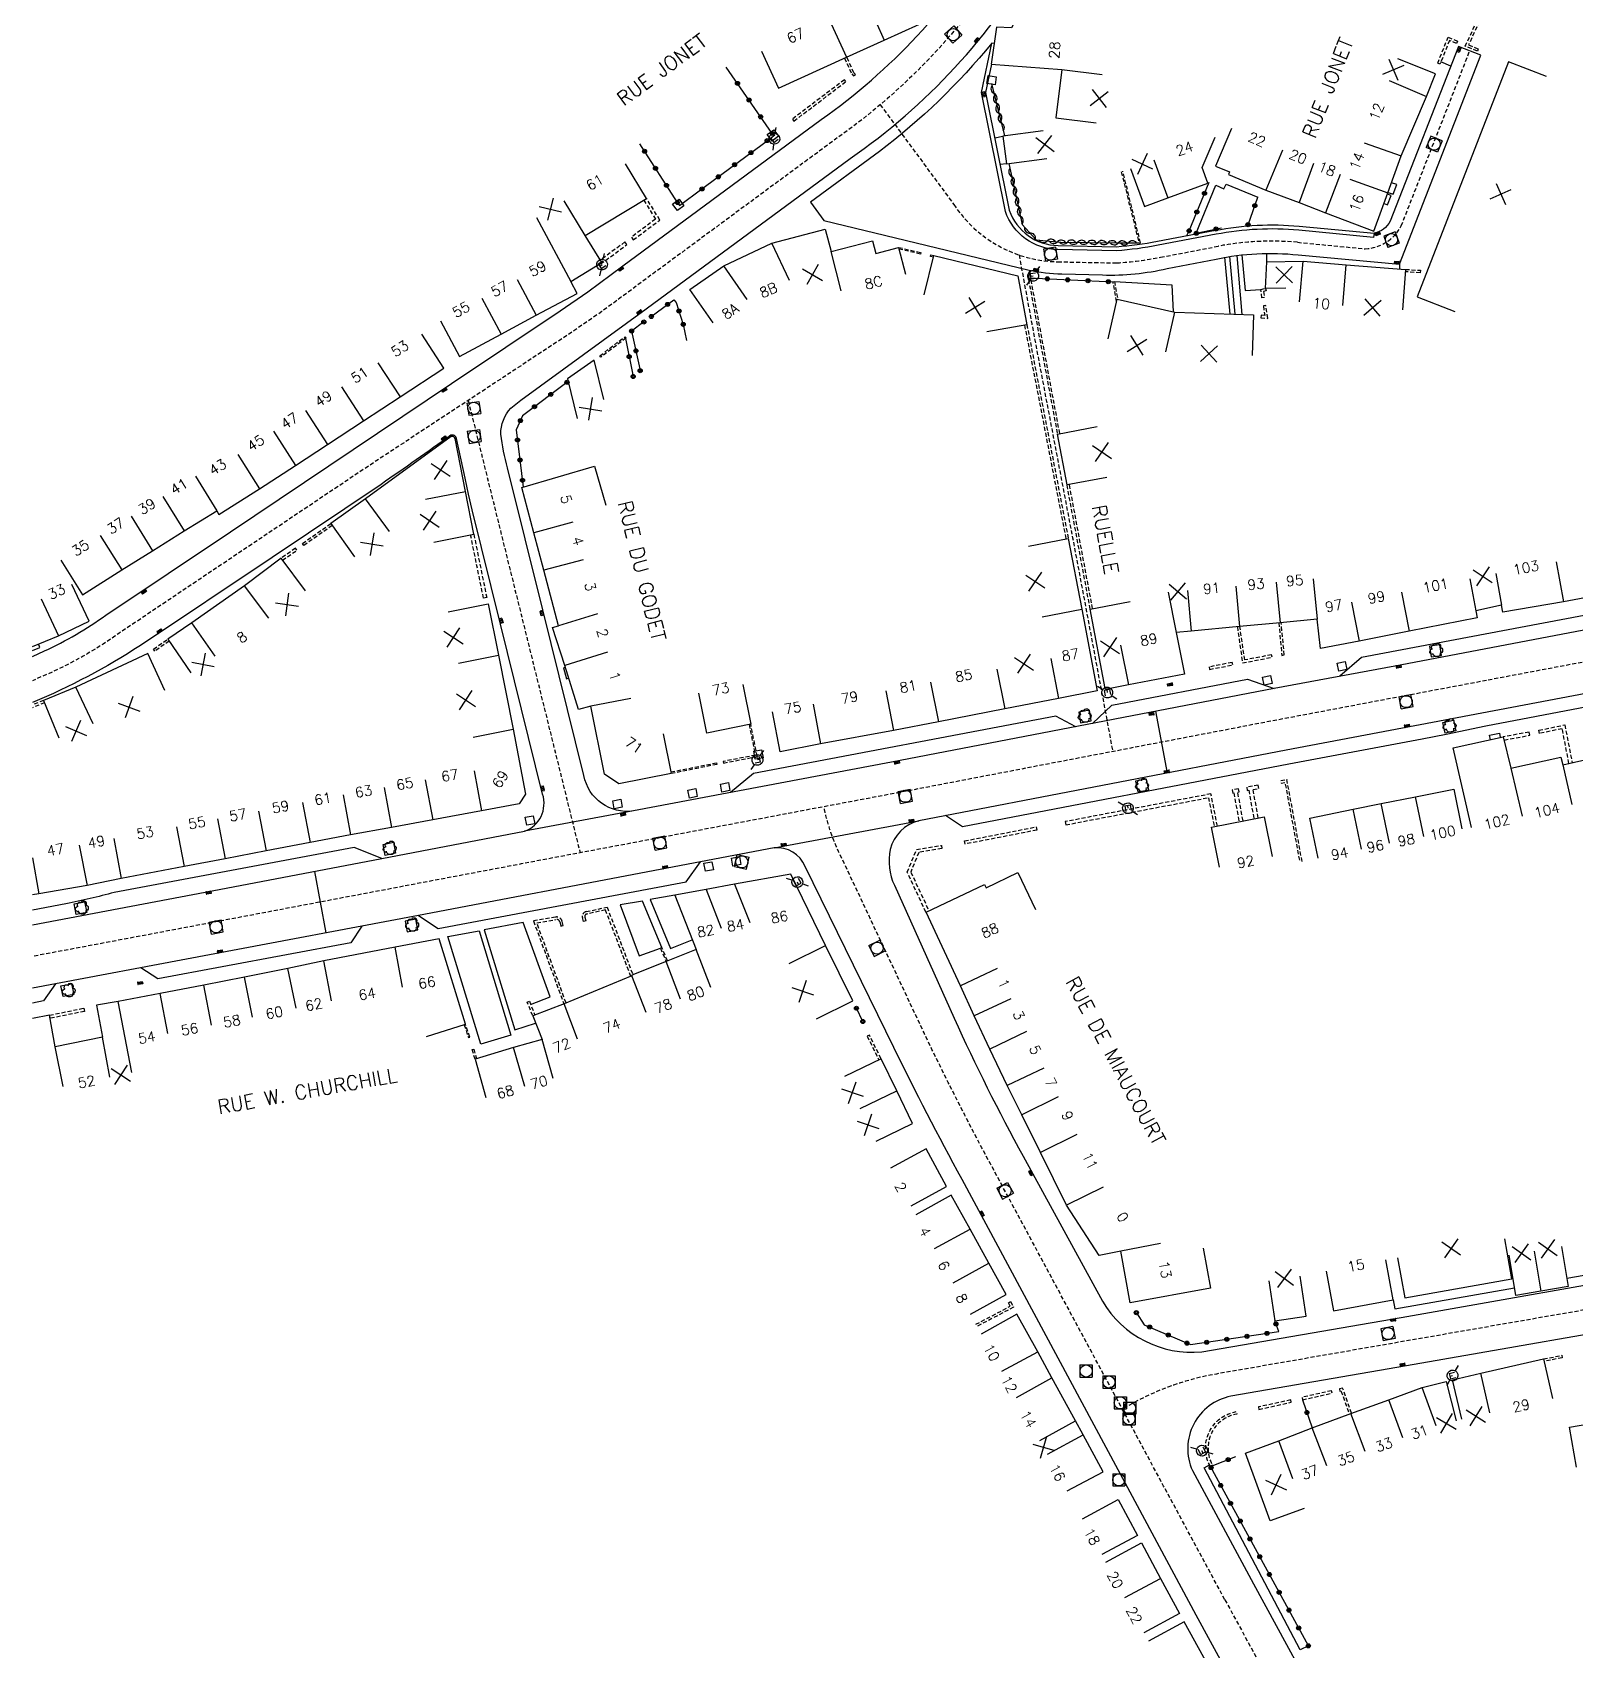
# Model space of a CAD drawing. Header units: millimetres. Extents: x 151000 to 152000, y 127000 to 128000.
# Drawn here: x 151000 to 151190, y 127701 to 127900.2 of the extents above; entities that cross this region are included whole.
import ezdxf
from ezdxf.enums import TextEntityAlignment as Align

# ---------------------------------------------------------------- set-up
doc = ezdxf.new("R2010")
doc.units = ezdxf.units.MM
doc.linetypes.add('DASHED', pattern=[0.75, 0.5, -0.25])
doc.layers.get('0').update_dxf_attribs({"linetype": 'CONTINUOUS'})
for name, color, linetype in [('W0001', 6, 'DASHED'), ('W0008', 7, 'CONTINUOUS'), ('W0100', 7, 'CONTINUOUS'), ('W0112', 1, 'DASHED'), ('W0300', 7, 'CONTINUOUS'), ('W0310', 3, 'CONTINUOUS'), ('W0322', 7, 'CONTINUOUS'), ('W0334', 7, 'CONTINUOUS'), ('W0400', 7, 'CONTINUOUS'), ('W0420', 7, 'CONTINUOUS'), ('W0471', 7, 'CONTINUOUS'), ('W0989', 7, 'CONTINUOUS'), ('W0991', 7, 'CONTINUOUS'), ('W1102', 7, 'CONTINUOUS')]:
    doc.layers.add(name, color=color, linetype=linetype)
doc.styles.get("Standard").update_dxf_attribs({"font": 'romans.shx', "width": 0.85})

# ---------------------------------------------------------------- blocks, each defined once
blk = doc.blocks.new('T400')
for p, q in [((-0.15, 0.3), (0.15, 0.3)), ((-0.15, -0.25), (-0.15, 0.3)), ((-0.15, 0.15), (0.15, 0.15)), ((-0.15, 0), (0.15, 0)), ((0.15, 0.3), (0.15, -0.25)), ((-0.15, -0.15), (0.15, -0.15)), ((-0.15, -0.25), (-0.15, -0.3)), ((-0.15, -0.3), (0.15, -0.3)), ((0.15, -0.3), (0.15, -0.25))]:
    blk.add_line(p, q)
blk = doc.blocks.new('T420')
for p, q in [((0.75, 0.75), (-0.75, 0.75)), ((-0.75, 0.75), (-0.75, -0.75)), ((0.75, 0.75), (0.75, -0.75)), ((0.75, -0.75), (-0.75, -0.75))]:
    blk.add_line(p, q)
blk.add_ellipse((0, 0), major_axis=(-0.53, 0.53), ratio=1, start_param=3.926991, end_param=10.210176)
blk = doc.blocks.new('T300')
for p, q in [((-0.8, 0.51), (-0.86, 0.34)), ((-0.86, 0.34), (-0.86, 0.17)), ((-0.86, 0.17), (-0.74, 0.06)), ((-0.69, 0.63), (-0.8, 0.51)), ((-0.8, -0.06), (-0.74, 0.06)), ((-0.74, 0.06), (-0.69, 0.11)), ((-0.57, 0.69), (-0.69, 0.63)), ((-0.46, 0.69), (-0.57, 0.69)), ((-0.29, 0.63), (-0.46, 0.69)), ((-0.29, 0.63), (-0.17, 0.74)), ((-0.23, 0.57), (-0.29, 0.63)), ((-0.17, 0.74), (-0.06, 0.8)), ((-0.06, 0.8), (0.06, 0.8)), ((0.06, 0.8), (0.23, 0.74)), ((0.23, 0.74), (0.34, 0.63)), ((0.34, 0.63), (0.4, 0.51)), ((0.46, 0.46), (0.34, 0.46)), ((0.4, 0.51), (0.4, 0.46)), ((0.57, 0.4), (0.46, 0.46)), ((0.57, 0.4), (0.69, 0.29)), ((0.69, 0.29), (0.74, 0.17)), ((0.74, 0.06), (0.69, -0.17)), ((0.74, 0.17), (0.74, 0.06)), ((-0.8, -0.17), (-0.8, -0.06)), ((-0.8, -0.23), (-0.8, -0.17)), ((-0.74, -0.34), (-0.8, -0.23)), ((-0.69, -0.4), (-0.74, -0.34)), ((-0.51, -0.46), (-0.69, -0.4)), ((-0.4, -0.46), (-0.51, -0.46)), ((-0.4, -0.46), (-0.34, -0.46)), ((-0.34, -0.46), (-0.34, -0.4)), ((-0.34, -0.51), (-0.34, -0.46)), ((-0.29, -0.63), (-0.34, -0.51)), ((-0.17, -0.74), (-0.29, -0.63)), ((-0.06, -0.8), (-0.17, -0.74)), ((0.06, -0.8), (-0.06, -0.8)), ((0.17, -0.74), (0.06, -0.8)), ((0.23, -0.69), (0.17, -0.74)), ((0.29, -0.46), (0.23, -0.46)), ((0.29, -0.63), (0.23, -0.69)), ((0.46, -0.4), (0.29, -0.46)), ((0.34, -0.51), (0.29, -0.63)), ((0.34, -0.51), (0.34, -0.46)), ((0.57, -0.34), (0.46, -0.4)), ((0.63, -0.29), (0.57, -0.34)), ((0.69, -0.17), (0.63, -0.29))]:
    blk.add_line(p, q)
blk = doc.blocks.new('t112o')
at = {"color": 0, "linetype": 'Continuous'}
for p, q in [((-0.5, 0.5), (0.5, 0.5)), ((-0.5, -0.5), (-0.5, 0.5)), ((0.5, 0.5), (0.5, -0.5)), ((0.5, -0.5), (-0.5, -0.5))]:
    blk.add_line(p, q, dxfattribs=at)
blk = doc.blocks.new('T471')
for p, q in [((-0.333334, 0.333334), (-0.333334, -0.333334)), ((-0.333334, 0.333334), (0.333334, 0.333334)), ((-0.333334, 0), (0, 0)), ((0.500001, 0.500001), (1.000002, 1.000002)), ((-0.500001, -0.500001), (-1.000002, -1.000002)), ((-0.333334, -0.333334), (0.333334, -0.333334))]:
    blk.add_line(p, q)
blk.add_ellipse((0, 0), major_axis=(0.471405, 0.471405), ratio=1, start_param=5.4977871438, end_param=11.780972451)
blk = doc.blocks.new('t310o')
at = {"color": 0, "linetype": 'Continuous'}
for centre, start, end in [((-0.5, 0.38), 216.8699, 323.1304), ((0.5, -0.37), 36.8699, 143.1303)]:
    blk.add_arc(centre, 0.625, start, end, dxfattribs=at)
blk = doc.blocks.new('t322o')
at = {"color": 0, "linetype": 'Continuous'}
for radius in [0.25, 0.15]:
    blk.add_circle((0, 0), radius, dxfattribs=at)
blk = doc.blocks.new('t991o')
at = {"color": 0, "linetype": 'Continuous'}
for p, q in [((-1, 1), (1, -1)), ((-1, -1), (1, 1))]:
    blk.add_line(p, q, dxfattribs=at)

msp = doc.modelspace()

# ---------------------------------------------------------------- linework, layer by layer
at = {"layer": 'W0001', "flags": 128}
for points in [[(151174.7, 128000), (151167.67, 127988.35), (151140.95, 127943.99), (151128.7, 127923.62), (151120.9, 127910.71, -0.105197), (151098.89, 127887.06), (151074.48, 127869.07), (151070.14, 127865.86), (151066.68, 127863.47), (151041.43, 127846.86), (151010.63, 127826.22, -0.046747), (151002.65, 127821.57), (151000, 127820.4)], [(151380.12, 127875.52), (151369.69, 127867.64, -0.037798), (151356.75, 127859.57, -0.074151), (151321.75, 127847.43, 0.00043), (151305.76, 127844.41), (151275.92, 127838.75), (151247.78, 127833.46), (151195.84, 127823.61), (151153.65, 127815.64), (151108.42, 127806.96), (151060.19, 127797.85), (151021.54, 127790.52), (151000, 127786.46)], [(151146.85, 127707.28), (151139.31, 127721.27), (151117.99, 127760.92, -0.01219), (151109.8, 127777.07), (151099.29, 127799.39, -0.060943), (151097.48, 127804.89, -8.841352)], [(151245.81, 127752.46), (151203.53, 127745.1), (151145.8, 127735.06, 0.093283), (151134.23, 127730.72, 3.210139)], [(151146.85, 127707.28), (151156.5, 127689.58), (151174.43, 127656.51), (151193.89, 127620.65), (151202.22, 127605.41), (151214.95, 127581.99), (151235.44, 127544.13), (151254.98, 127508.15), (151273.88, 127473.16), (151279.44, 127461.77), (151291.15, 127440.4), (151300.62, 127423.1), (151316.66, 127393.82), (151328.77, 127371.66), (151340.49, 127350.33), (151354.56, 127324.55), (151355.07, 127323.65), (151362.45, 127310.13), (151379.03, 127279.95), (151395.09, 127250.56), (151404.3, 127233.76), (151420.53, 127204.03), (151432.69, 127181.89), (151448.22, 127153.48), (151471.44, 127111.33, -0.312028), (151470.5, 127102.12), (151454.72, 127090.03, -0.012305), (151451.55, 127087.7), (151445.72, 127083.73), (151435.12, 127076.64), (151407.27, 127058.24), (151388.21, 127045.67), (151365.47, 127030.62, 0.413856), (151363.36, 127021.31), (151365.8, 127016.86, -0.470795), (151364.51, 127013.3), (151363.54, 127012.79, 0.568033), (151363.4, 127006.09), (151373.18, 127000)]]:
    msp.add_lwpolyline(points, format="xyb", dxfattribs=at)
at = {"layer": 'W0001'}
msp.add_lwpolyline([(151104.41, 127891.32), (151113.47, 127879.04, 0.247053), (151126.27, 127871.98), (151133.55, 127871.84, 0.031267), (151138.92, 127872.54), (151146.05, 127873.9, -0.069712), (151155.8, 127874.38), (151164.13, 127873.58, 0.268463), (151168.57, 127876.39), (151177.01, 127897.96)], format="xyb", dxfattribs=at)
at = {"layer": 'W0001', "flags": 128}
for points in [[(151121.5, 127872.82), (151123.07, 127864.35), (151125.67, 127850.67), (151128.09, 127838.01), (151129.77, 127829.14), (151133.04, 127811.68)], [(151053.67, 127854.91), (151060.26, 127828.26), (151067.45, 127799.22)]]:
    msp.add_lwpolyline(points, dxfattribs=at)
at = {"layer": 'W0008'}
for points in [[(151000, 127823.41), (151001.51, 127824.08, 0.046836), (151009.06, 127828.48), (151024.42, 127838.75), (151051.63, 127857), (151064.99, 127865.94), (151068.39, 127868.3), (151072.7, 127871.48), (151097.14, 127889.5, 0.105336), (151118.33, 127912.26), (151126.13, 127925.17), (151138.38, 127945.54), (151165.1, 127989.9), (151171.2, 128000)], [(151321.04, 127851.22), (151313.88, 127849.86), (151305.73, 127848.3), (151274.89, 127842.45), (151246.57, 127837.14), (151224.79, 127833.02), (151195.17, 127827.41), (151167.76, 127822.22), (151152.93, 127819.44), (151105.78, 127810.38), (151074.03, 127804.38, -0.405396), (151067.93, 127808.73), (151062.85, 127829.14), (151058.51, 127846.6, -0.031302), (151057.68, 127850.75, -0.18993), (151058.93, 127853.98), (151060.14, 127854.94), (151075.58, 127866.18), (151100.7, 127884.68, 0.110745), (151123.72, 127909.64), (151131.04, 127921.7), (151143.97, 127943.25), (151170, 127986.42), (151178.17, 128000)], [(151097.46, 127877.06), (151122.74, 127870.97, 0.054433), (151126.77, 127870.48), (151131.78, 127870.36, 0.064194), (151139.74, 127871.15), (151145.79, 127872.32, -0.079153), (151155.86, 127872.83), (151168.36, 127871.68), (151178.39, 127897.41), (151175.63, 127898.5), (151167.19, 127876.99, -0.23795), (151165.24, 127875.5), (151165.16, 127874.99), (151155.94, 127875.87, 0.069736), (151145.77, 127875.37), (151138.64, 127874.01, -0.030899), (151133.51, 127873.34), (151126.3, 127873.48, -0.314959), (151119.82, 127878.19), (151116.87, 127892.83), (151118.14, 127898.88)], [(151000, 127790.37), (151021.28, 127794.37), (151043.04, 127798.52), (151060.6, 127801.88, 0.405185), (151062.83, 127806.45), (151057.66, 127827.38), (151054.17, 127841.45), (151053.71, 127843.38), (151053.28, 127845.33), (151052.24, 127850.24, 0.471933), (151051.55, 127850.62, -0.002123), (151042.96, 127844.58), (151029.55, 127835.58), (151013.31, 127824.74, -0.044509), (151000, 127817.72)], [(151318.88, 127842.97), (151305.79, 127840.52), (151276.96, 127835.04), (151249, 127829.79), (151224.08, 127825.06), (151196.51, 127819.81), (151154.38, 127811.84), (151109.15, 127803.17, 0.282939), (151105.65, 127799.64, 0.162863), (151106.15, 127795.22), (151113.51, 127778.87, 0.018831), (151122, 127761.87), (151131.77, 127744.03, 0.291004), (151144, 127737.8), (151168.57, 127742.03), (151202.99, 127748.08), (151245.22, 127755.39), (151246.39, 127749.53), (151204.07, 127742.13), (151169.21, 127736.08), (151147.6, 127732.32, 0.484114), (151142.85, 127723.17), (151150.39, 127709.21)], [(151143.32, 127705.36), (151135.17, 127720.5), (151114.49, 127759.01, -0.011842), (151106.09, 127775.26), (151095.15, 127797.52, 0.337022), (151091.34, 127799.84), (151077.31, 127797.15), (151047.57, 127791.51), (151021.8, 127786.66), (151000, 127782.55)], [(151150.39, 127709.21), (151160.02, 127691.49), (151177.95, 127658.42), (151196.97, 127623.37, 0.19832), (151204.17, 127619.92), (151223.98, 127623.04), (151236.81, 127625.08), (151267.76, 127629.85)], [(151000, 127587.52), (151018.69, 127590.41), (151061.31, 127597.06), (151093.85, 127602.06), (151140.17, 127609.25), (151163.37, 127612.8), (151185.38, 127616.2, 0.467539), (151188.49, 127622.22), (151170.42, 127655.51), (151153.13, 127687.34), (151143.32, 127705.36)]]:
    msp.add_lwpolyline(points, format="xyb", dxfattribs=at)
at = {"layer": 'W0100'}
for points in [[(151127.48, 127902.97), (151125.09, 127909), (151120.58, 127900.77), (151118.72, 127900.88), (151118.07, 127896.32), (151126.78, 127895.67), (151126.05, 127889.71), (151131.01, 127889.1)], [(151089.8, 127897.91), (151091.87, 127893.36), (151100.24, 127897.17), (151104.91, 127899.28), (151109.26, 127901.22), (151107.23, 127905.79)], [(151147.65, 127888.37), (151145.71, 127883.76), (151147.43, 127883.04), (151147.3, 127882.71), (151151.88, 127880.78), (151156, 127879.27), (151159.23, 127878.01), (151165.21, 127875.75), (151166.92, 127880.45), (151168.55, 127885.01), (151171.68, 127892.33), (151172.79, 127895.11), (151168.15, 127896.97)], [(151186.45, 127894.78), (151181.79, 127896.6), (151170.52, 127867.67), (151175.18, 127865.86)], [(151124.46, 127888.12), (151119.51, 127887.46), (151119.96, 127884.05), (151124.92, 127884.71)], [(151135.23, 127883.48), (151136.95, 127878.79), (151139.83, 127879.84), (151144.75, 127881.66), (151144.04, 127883.58), (151145.66, 127887.32)], [(151050.24, 127864.73), (151052.62, 127860.33), (151057.73, 127863.09), (151062.05, 127865.4), (151067.11, 127868.08), (151066.32, 127869.54), (151070.11, 127871.89), (151068.06, 127875.2), (151075.64, 127879.78), (151073.06, 127884.06)], [(151083.82, 127864.48), (151080.97, 127868.59), (151085.15, 127871.49), (151091.07, 127874.27), (151097.63, 127875.99), (151098.36, 127873.23), (151103.47, 127874.56), (151103.87, 127873.02), (151106.68, 127873.75), (151107.54, 127870.46)], [(151109.84, 127867.9), (151111.02, 127872.76), (151121.37, 127870.26), (151122.47, 127864.24), (151117.55, 127863.34)], [(151154.36, 127868.75), (151151.86, 127868.71), (151152.01, 127871.97), (151156.48, 127872.04), (151161.79, 127871.59), (151169.08, 127871.05), (151168.71, 127866.07)], [(151132.48, 127862.51), (151133.58, 127867.38), (151140.67, 127865.78), (151150.38, 127865.44), (151150.2, 127860.44)], [(151003.52, 127835.23), (151006.19, 127831), (151011.02, 127834.06), (151014.8, 127836.41), (151018.7, 127838.85), (151022.7, 127841.33), (151022.97, 127840.87), (151027.98, 127844.03), (151032.42, 127846.92), (151036.36, 127849.49), (151040.79, 127852.4), (151045.31, 127855.37), (151050.69, 127858.87), (151047.97, 127863.07)], [(151070.36, 127855.03), (151069.18, 127859.89), (151065.91, 127857.56), (151067.09, 127852.7)], [(151132.32, 127845.44), (151127.41, 127844.52), (151126.23, 127850.77), (151131.14, 127851.7)], [(151077.69, 127813.89), (151078.66, 127808.98), (151072.21, 127807.71), (151070.45, 127808.9), (151068.79, 127817.26), (151067.27, 127816.85), (151065.59, 127822.3), (151064.05, 127826.98), (151064.81, 127827.18), (151062.99, 127834.03), (151061.74, 127838.61), (151060.26, 127844.19), (151069.22, 127846.81), (151070.63, 127842.01)], [(151122.66, 127836.96), (151127.57, 127837.91), (151129.25, 127829.23), (151131.12, 127819.15), (151126.36, 127818.24), (151119.75, 127816.94), (151111.58, 127815.33), (151106.06, 127814.26), (151097.04, 127812.62), (151092.07, 127811.67), (151091.13, 127816.58)], [(151033.62, 127831.48), (151030.62, 127835.48), (151026.11, 127832.1), (151019.63, 127827.52), (151016.69, 127825.53), (151019.5, 127821.39)], [(151000, 127824.63), (151003.23, 127825.95), (151007.01, 127827.74), (151004.87, 127832.26)], [(151051.22, 127828.9), (151056.13, 127829.88), (151057.4, 127823.54), (151059.2, 127814.44), (151060.73, 127806.46), (151059.95, 127805.25), (151055.32, 127804.4), (151049.32, 127803.27), (151044.23, 127802.34), (151039.16, 127801.42), (151034.2, 127800.49), (151028.79, 127799.45), (151023.73, 127798.48), (151018.68, 127797.52), (151010.94, 127796.06), (151006.76, 127795.21), (151000.78, 127794.16), (151000, 127794.04)], [(151016.32, 127819.21), (151014.21, 127823.74), (151005.36, 127819.62), (151001.38, 127817.98), (151003.28, 127813.36)], [(151087.47, 127819.95), (151088.46, 127815.05), (151083.05, 127813.96), (151082.06, 127818.86)], [(151177.24, 127802.33), (151174.98, 127812.14), (151181.13, 127813.5), (151182.08, 127809.66), (151188.23, 127810.99), (151188.47, 127810.04), (151194.59, 127811.45), (151199.22, 127812.41), (151203.26, 127813.26), (151204.29, 127808.37)], [(151096.55, 127778.78), (151101.04, 127780.98), (151097.69, 127787.81), (151093.4, 127796.61), (151086.46, 127795.37), (151082.96, 127794.69), (151079.1, 127794), (151081.76, 127787.3), (151078.03, 127785.85), (151073.81, 127784.14), (151073.84, 127784.06), (151065.47, 127780.65), (151061.62, 127779.14), (151062.78, 127776.26), (151059.27, 127775.27), (151054.51, 127773.8), (151055.84, 127769.1)], [(151144.19, 127750.54), (151145.08, 127745.62), (151135.18, 127743.81), (151134.02, 127750.18), (151131.37, 127749.66), (151127.34, 127755.83), (151124.13, 127762.33), (151121.85, 127766.95), (151120.05, 127770.57), (151117.91, 127775.07), (151115.97, 127779.17), (151114.28, 127782.86), (151110.06, 127791.92), (151117.25, 127795.32), (151117.44, 127794.92), (151121.37, 127796.78), (151123.51, 127792.26)], [(151048.55, 127776.63), (151053.33, 127778.12), (151050.08, 127788.62), (151044.69, 127787.61), (151035.89, 127785.91), (151031.44, 127784.97), (151026.12, 127783.91), (151021.1, 127782.93), (151015.74, 127781.9), (151010.56, 127780.92), (151007.91, 127780.47), (151008.62, 127776.53), (151002.81, 127775.35), (151002.11, 127779.23), (151000, 127778.82)], [(151103.89, 127763.73), (151108.39, 127765.91), (151106.44, 127769.92), (151104.51, 127773.88), (151100.02, 127771.68)], [(151108.2, 127755.76), (151112.59, 127758.16), (151110.05, 127762.79), (151105.67, 127760.39)], [(151115.51, 127742.43), (151119.9, 127744.83), (151117.78, 127748.71), (151115.47, 127752.91), (151113.15, 127757.09), (151108.78, 127754.66)], [(151168.12, 127749.36), (151169, 127744.43), (151182.2, 127746.79), (151181.32, 127751.71)], [(151188.31, 127750.75), (151189.13, 127745.82), (151185.75, 127745.25), (151182.68, 127744.74), (151181.85, 127749.67)], [(151159.32, 127747.73), (151160.23, 127742.82), (151167.58, 127744.19), (151166.66, 127749.11)], [(151152.26, 127746.54), (151153, 127741.6), (151156.85, 127742.18), (151156.11, 127747.12)], [(151127.44, 127720.66), (151131.85, 127723.03), (151129.4, 127727.56), (151128.46, 127729.28), (151125.56, 127734.57), (151123.8, 127737.81), (151121.23, 127742.41), (151116.86, 127739.97)], [(151176.01, 127729.49), (151174.9, 127734.36), (151178.38, 127735.15), (151186.08, 127736.91), (151187.2, 127732.04)], [(151156.6, 127718.52), (151152.41, 127716.99), (151149.37, 127725.31), (151153.48, 127726.85), (151157.61, 127728.43), (151162.37, 127730.2), (151167.06, 127731.89), (151171.13, 127733.4), (151174.11, 127734.15), (151175.34, 127729.31)], [(151190.14, 127723.59), (151189.28, 127728.52), (151193.37, 127729.23), (151194.22, 127724.3)], [(151129.31, 127717.24), (151133.71, 127719.61), (151136.08, 127715.2), (151131.68, 127712.83)], [(151132.18, 127711.89), (151136.58, 127714.26), (151138.93, 127709.9), (151141.26, 127705.56), (151136.86, 127703.19)], [(151147.33, 127684.1), (151151.71, 127686.51), (151149.04, 127691.38), (151146.62, 127695.8), (151144.25, 127700.15), (151141.84, 127704.56), (151137.45, 127702.16)]]:
    msp.add_lwpolyline(points, dxfattribs=at)
for points in [[(151049.45, 127837.48), (151054.36, 127838.44), (151053.33, 127843.72), (151052.05, 127850.24, 0.456599), (151051.58, 127850.46), (151041.04, 127842.82), (151036.74, 127839.75), (151039.65, 127835.68)], [(151217.4, 127840.49), (151218.31, 127835.57), (151208.05, 127833.68), (151196.86, 127831.66), (151188.55, 127830.14), (151181.09, 127828.84), (151180.92, 127829.69), (151177.74, 127829.01), (151177.9, 127828.15), (151169.54, 127826.51), (151163.38, 127825.29), (151158.63, 127824.39), (151158.23, 127828), (151153.67, 127827.55), (151148.66, 127827.08), (151142.71, 127826.52), (151140.86, 127826.36), (151141.87, 127821.23), (151134.98, 127819.89), (151132.32, 127819.37, -0.289248), (151132.11, 127819.46), (151130.27, 127829.23), (151135.18, 127830.16)]]:
    msp.add_lwpolyline(points, format="xyb", dxfattribs=at)
at = {"layer": 'W0100', "flags": 128}
for points in [[(151158.33, 127798.58), (151157.31, 127803.47), (151162.65, 127804.59), (151166.11, 127805.29), (151170.34, 127806.12), (151175.04, 127807.07), (151176.02, 127802.16)], [(151146.17, 127797.47), (151145.2, 127802.37), (151151.7, 127803.67), (151152.67, 127798.76)]]:
    msp.add_lwpolyline(points, dxfattribs=at)
at = {"layer": 'W0112'}
for points in [[(151178.79, 127902.95), (151176.86, 127898.68), (151178.05, 127898.2), (151177.94, 127897.92), (151176.46, 127898.51), (151178.52, 127903.07)], [(151099.99, 127897.06), (151100.92, 127895.1), (151101.12, 127894.86), (151101.35, 127895.05), (151101.17, 127895.26), (151100.27, 127897.18)], [(151134.1, 127883.06), (151136.28, 127874.26), (151136.47, 127874.31), (151134.28, 127883.13)], [(151075.3, 127879.57), (151076.74, 127877.22), (151073.76, 127875.01), (151074, 127874.69), (151077.27, 127877.12), (151075.64, 127879.78)], [(151069.98, 127871.71), (151073.22, 127874.1), (151072.98, 127874.42), (151069.93, 127872.17)], [(151106.68, 127873.75), (151109.41, 127873.13), (151109.37, 127872.94), (151106.74, 127873.54)], [(151110.97, 127872.57), (151110.59, 127872.64), (151110.63, 127872.84), (151111.02, 127872.76)], [(151069.93, 127871.78), (151069.98, 127871.71)], [(151169.08, 127871.05), (151170.93, 127870.93), (151170.91, 127870.63), (151169.05, 127870.75)], [(151126.52, 127850.83), (151122.96, 127869.88), (151122.67, 127869.82), (151126.23, 127850.77)], [(151133.51, 127867.1), (151133.08, 127869.51), (151133.26, 127869.54), (151133.65, 127867.37)], [(151122.18, 127864.18), (151127.28, 127837.85)], [(151122.47, 127864.24), (151127.57, 127837.91)], [(151130.27, 127829.23), (151127.41, 127844.52)], [(151130.56, 127829.28), (151127.7, 127844.57)], [(151036.91, 127839.5), (151033.44, 127837.06), (151033.27, 127837.3), (151036.74, 127839.75)], [(151054.36, 127838.44), (151055.95, 127830.65), (151055.56, 127830.57), (151053.97, 127838.36)], [(151030.8, 127835.24), (151032.58, 127836.47), (151032.41, 127836.72), (151030.62, 127835.48)], [(151148.39, 127827.06), (151149.02, 127822.6), (151152.67, 127823.3), (151152.61, 127823.6), (151149.29, 127822.97), (151148.7, 127827.09)], [(151153.49, 127827.53), (151153.87, 127823.52), (151154.17, 127823.58), (151153.78, 127827.56)], [(151016.86, 127825.29), (151015.09, 127824.06), (151014.92, 127824.3), (151016.69, 127825.53)], [(151001.38, 127817.98), (151000, 127817.41)], [(151001.49, 127817.7), (151000, 127817.09)], [(151088.26, 127815.01), (151089.03, 127811.24), (151085.08, 127810.47), (151085.12, 127810.27), (151089.27, 127811.08), (151088.46, 127815.05)], [(151189.22, 127810.22), (151188.39, 127814.5), (151185.61, 127813.92), (151185.52, 127814.31), (151188.71, 127814.97), (151189.61, 127810.31)], [(151181.23, 127813.11), (151184.4, 127813.69), (151184.33, 127814.08), (151181.13, 127813.5)], [(151078.62, 127809.18), (151084.25, 127810.3), (151084.29, 127810.1), (151078.66, 127808.98)], [(151149.09, 127803.15), (151148.44, 127806.68), (151148.6, 127806.71), (151148.53, 127807.1), (151147.76, 127806.96), (151147.83, 127806.56), (151147.94, 127806.59), (151148.6, 127803.05)], [(151150.95, 127803.52), (151150.33, 127807.03), (151151.04, 127807.15), (151150.97, 127807.55), (151149.54, 127807.29), (151149.61, 127806.9), (151149.79, 127806.93), (151150.42, 127803.41)], [(151145.93, 127802.52), (151145.14, 127806.48), (151127.17, 127803.06), (151127.17, 127803.06), (151127.25, 127802.67), (151144.83, 127806.01), (151145.54, 127802.44)], [(151110.04, 127791.91), (151107.73, 127796.85), (151108.89, 127799.63), (151111.95, 127800.14), (151112.01, 127799.75), (151109.17, 127799.27), (151108.17, 127796.86), (151110.41, 127792.08)], [(151078.21, 127785.93), (151077.52, 127787.57), (151077.34, 127787.49), (151078.03, 127785.85)], [(151002.11, 127779.23), (151006.34, 127780.1), (151006.42, 127779.7), (151002.18, 127778.84)], [(151061.62, 127779.14), (151060.95, 127780.85), (151061.2, 127780.96), (151061.87, 127779.24)], [(151053.16, 127778.06), (151053.7, 127776.47), (151053.87, 127776.53), (151053.33, 127778.12)], [(151054.51, 127773.8), (151054.18, 127774.99), (151054.35, 127775.04), (151054.68, 127773.85)], [(151104.51, 127773.88), (151103.07, 127776.79), (151102.8, 127776.65), (151104.24, 127773.75)], [(151116.19, 127741.19), (151120.42, 127743.4), (151120.19, 127743.83), (151120.45, 127743.97), (151120.83, 127743.28), (151116.33, 127740.93)], [(151186.08, 127736.91), (151188.34, 127737.36), (151188.4, 127737.07), (151186.15, 127736.62)], [(151162.45, 127730.23), (151161.35, 127733.33), (151160.95, 127733.24), (151161.02, 127732.94), (151161.15, 127732.98), (151162.16, 127730.12)]]:
    msp.add_lwpolyline(points, dxfattribs=at)
for points in [[(151173.06, 127896.42), (151174.34, 127899.63), (151175.5, 127899.14), (151175.39, 127898.87), (151174.51, 127899.24), (151173.34, 127896.31)], [(151093.78, 127889.3), (151100.18, 127894.16), (151100, 127894.4), (151093.6, 127889.54)], [(151151.42, 127867.54), (151151.26, 127868.57), (151151.86, 127868.71), (151151.93, 127868.41), (151151.6, 127868.34), (151151.72, 127867.59)], [(151151.28, 127865.09), (151152.13, 127865.02), (151151.88, 127866.59), (151151.59, 127866.54), (151151.77, 127865.35), (151151.3, 127865.39)], [(151073.11, 127862.6), (151070, 127860.25), (151069.88, 127860.41), (151072.99, 127862.76)], [(151144.95, 127821.8), (151147.82, 127822.35), (151147.76, 127822.66), (151144.9, 127822.1)], [(151114.79, 127800.69), (151123.63, 127802.42), (151123.71, 127802.02), (151114.87, 127800.3)], [(151151.05, 127730.7), (151155.03, 127731.58), (151154.96, 127731.88), (151150.99, 127731)], [(151156.41, 127731.89), (151160.05, 127732.71), (151159.99, 127733), (151156.35, 127732.18)]]:
    msp.add_lwpolyline(points, close=True, dxfattribs=at)
at = {"layer": 'W0112', "flags": 128}
msp.add_lwpolyline([(151156.36, 127798.17), (151154.49, 127808.23), (151153.73, 127808.08), (151153.79, 127807.79), (151154.25, 127807.88), (151156.06, 127798.12)], dxfattribs=at)
at = {"layer": 'W0112'}
for points in [[(151065.72, 127780.75), (151062.12, 127790.6), (151064.48, 127791.01, -0.431792), (151064.94, 127790.74), (151065.08, 127790.19), (151065.37, 127790.27), (151065.23, 127790.81, 0.420351), (151064.41, 127791.3), (151061.72, 127790.83), (151065.44, 127780.64)], [(151073.7, 127784), (151070.58, 127792.19), (151068.26, 127791.69, 0.411862), (151068.03, 127791.31), (151068.15, 127790.84), (151067.86, 127790.77), (151067.74, 127791.24, -0.414083), (151068.19, 127791.98), (151070.77, 127792.54), (151073.95, 127784.19)]]:
    msp.add_lwpolyline(points, format="xyb", dxfattribs=at)
at = {"layer": 'W0112', "flags": 128}
msp.add_lwpolyline([(151145.07, 127723.67, -0.52075), (151148.28, 127730.43), (151148.33, 127730.13, 0.52075), (151145.33, 127723.82)], format="xyb", close=True, dxfattribs=at)
at = {"layer": 'W0310'}
for points in [[(151118.12, 127893.92), (151119.7, 127887.48)], [(151120.25, 127884.09), (151121.88, 127876.56), (151123.63, 127874.67), (151126.51, 127874.41), (151133.74, 127874.31), (151136.27, 127874.31)]]:
    msp.add_lwpolyline(points, dxfattribs=at)
at = {"layer": 'W0322'}
for points in [[(151091.11, 127887.78), (151085.45, 127895.93)], [(151082.46, 127880.95), (151091.09, 127887.34)], [(151079.44, 127879.28), (151074.81, 127886.49)], [(151142.45, 127875.79), (151144.91, 127881.79)], [(151149.7, 127876.55), (151150.91, 127879.93)], [(151143.33, 127875.49), (151146.44, 127876.16)], [(151122.67, 127869.82), (151122.66, 127869.99), (151133.08, 127869.51)], [(151076.22, 127865.25), (151079, 127867.3), (151079.3, 127866.95), (151080.15, 127864.27), (151080.55, 127862.28)], [(151075.3, 127864.57), (151073.79, 127863.46), (151074.88, 127858.45)], [(151073.03, 127862.54), (151073.99, 127857.85)], [(151065.98, 127857.26), (151060.37, 127853.03), (151059.59, 127851.28), (151060.46, 127844.24)], [(151102.27, 127778.46), (151101.48, 127780.09)], [(151135.95, 127742.61), (151136.91, 127741.13), (151142.6, 127738.68), (151153.51, 127740.28), (151153, 127741.6)], [(151156.41, 127731.89), (151157.61, 127728.43)], [(151157.14, 127701.6), (151145.07, 127723.67), (151148.2, 127724.89)]]:
    msp.add_lwpolyline(points, dxfattribs=at)
at = {"layer": 'W0334'}
for points in [[(151118.43, 127898.84), (151118.14, 127898.88, -0.059642), (151104.3, 127885.57), (151095.81, 127879.32), (151097.46, 127877.06)], [(151118.12, 127896.32), (151117.38, 127892.83), (151120.3, 127878.32, 0.313568), (151126.31, 127873.98), (151133.5, 127873.84, 0.030767), (151138.54, 127874.5), (151145.68, 127875.86, -0.069736), (151155.99, 127876.37), (151165.24, 127875.5)], [(151043.04, 127798.52), (151039.63, 127799.88), (151010.06, 127794.34, -0.01994), (151004.14, 127792.96), (151000, 127792.18)]]:
    msp.add_lwpolyline(points, format="xyb", dxfattribs=at)
for points in [[(151174.68, 127896.07), (151173.46, 127896.6)], [(151118.51, 127887.25), (151119.51, 127887.46)], [(151119.96, 127884.05), (151119.17, 127883.95)], [(151079.44, 127879.28), (151079.7, 127878.92), (151082.46, 127880.95)], [(151143.33, 127875.49), (151145.74, 127881.42), (151146.74, 127880.98), (151146.99, 127881.53), (151150.91, 127879.93)], [(151166.95, 127880.52), (151167.56, 127880.3), (151168.01, 127881.48), (151167.37, 127881.71)], [(151166.45, 127879.15), (151166.89, 127878.99), (151167.33, 127880.16), (151166.88, 127880.32)], [(151142.18, 127875.2), (151142.45, 127875.79)], [(151148.98, 127865.49), (151148.35, 127872.75)], [(151148.95, 127872.83), (151149.34, 127868.43), (151151.26, 127868.57)], [(151152.01, 127871.97), (151152.03, 127873.01)], [(151122.66, 127869.99), (151122.94, 127870.93)], [(151147.49, 127865.54), (151146.86, 127872.53)], [(151148.12, 127865.52), (151147.47, 127872.63)], [(151168.36, 127871.68), (151168.34, 127871.11)], [(151133.26, 127869.54), (151140.32, 127869.16), (151140.5, 127865.82)], [(151311.95, 127841.67), (151310.33, 127839.32), (151275.26, 127832.67), (151270.34, 127831.76), (151265.36, 127830.98), (151260.3, 127830.15), (151254.36, 127829.09), (151224.64, 127823.47), (151196.85, 127818.2), (151179, 127814.82), (151174.09, 127813.79), (151171.14, 127813.21), (151154.71, 127810.12), (151114.56, 127802.43), (151112.43, 127803.8)], [(151211.92, 127830.58), (151208.5, 127831.74), (151163.68, 127823.25), (151161.02, 127820.96)], [(151000, 127824.14), (151000.92, 127824.5), (151000.74, 127824.94)], [(151065.66, 127822.09), (151065.39, 127822.01), (151065.77, 127820.66), (151066.07, 127820.75)], [(151130.54, 127815.14), (151132.92, 127817.39), (151149.64, 127820.58), (151152.93, 127819.44)], [(151128.51, 127814.75), (151126.04, 127816.05), (151088.79, 127808.97), (151085.98, 127806.64)], [(151139.79, 127809.04), (151138.36, 127816.64)], [(151179.54, 127813.15), (151179.42, 127813.69), (151180.65, 127813.94), (151180.76, 127813.42)], [(151074.03, 127804.38), (151060.6, 127801.88)], [(151047.57, 127791.51), (151049.96, 127789.92), (151080.51, 127795.66), (151082.26, 127798.1)], [(151034.75, 127796.94), (151036.16, 127789.37)], [(151077.52, 127787.57), (151075.13, 127793.29), (151072.38, 127792.83), (151074.71, 127786.53), (151077.34, 127787.49)], [(151079.1, 127794), (151076.08, 127793.48), (151078.58, 127787.45), (151081.27, 127788.53)], [(151040.56, 127790.19), (151039.21, 127788.15), (151015.47, 127783.69), (151013.35, 127785.07)], [(151061.36, 127780.55), (151063.75, 127781.49), (151060.43, 127790.66), (151055.64, 127789.75), (151059.42, 127777.41), (151061.97, 127778.26)], [(151002.85, 127783.08), (151001.38, 127780.98), (151000, 127780.72)], [(151218.2, 127752.36), (151218.34, 127751.91), (151188.96, 127746.82)], [(151167.58, 127744.19), (151167.8, 127743.08), (151182.52, 127745.67)], [(151157.14, 127701.6), (151156.12, 127701.09), (151144.3, 127723.49), (151144.97, 127723.86)]]:
    msp.add_lwpolyline(points, dxfattribs=at)
for points in [[(151172.04, 127824.65), (151172.24, 127823.33), (151173.52, 127823.52), (151173.33, 127824.84)], [(151130.16, 127816.78), (151128.85, 127816.54), (151129.08, 127815.24), (151130.39, 127815.48)], [(151173.98, 127813.97), (151173.71, 127815.27), (151175.01, 127815.54), (151175.28, 127814.24)], [(151137.49, 127806.96), (151137.2, 127808.29), (151135.83, 127808.04), (151136.12, 127806.72)], [(151043.46, 127798.89), (151043.21, 127800.25), (151044.49, 127800.55), (151044.73, 127799.19)], [(151005.39, 127791.64), (151005.13, 127792.96), (151006.43, 127793.19), (151006.69, 127791.88)], [(151047.47, 127789.74), (151047.21, 127791.06), (151045.91, 127790.81), (151046.17, 127789.49)], [(151055.23, 127775.66), (151051.15, 127788.9), (151055.01, 127789.62), (151058.91, 127776.76)], [(151003.52, 127782.86), (151004.83, 127783.08), (151005.11, 127781.76), (151003.81, 127781.54)]]:
    msp.add_lwpolyline(points, close=True, dxfattribs=at)
at = {"layer": 'W0334', "flags": 128}
msp.add_lwpolyline([(151091.34, 127799.84), (151109.15, 127803.17)], dxfattribs=at)
at = {"layer": 'W1102'}
for p, q in [((151102.85, 127903.84), (151104.91, 127899.28)), ((151098.17, 127901.72), (151100.24, 127897.17)), ((151167.08, 127894.3), (151171.68, 127892.33)), ((151164.01, 127886.63), (151168.55, 127885.01)), ((151153.96, 127885.71), (151151.88, 127880.78)), ((151138.11, 127884.54), (151139.83, 127879.84)), ((151157.78, 127884.1), (151156, 127879.27)), ((151161.06, 127882.72), (151159.23, 127878.01)), ((151162.22, 127882.16), (151166.92, 127880.45)), ((151062.1, 127877.44), (151066.32, 127869.54)), ((151093.23, 127869.67), (151091.07, 127874.27)), ((151099.62, 127868.39), (151098.36, 127873.23)), ((151088.04, 127867.32), (151085.15, 127871.49)), ((151156.06, 127867.06), (151156.48, 127872.04)), ((151161.37, 127866.61), (151161.79, 127871.59)), ((151059.69, 127869.8), (151062.05, 127865.4)), ((151055.36, 127867.49), (151057.73, 127863.09)), ((151139.57, 127860.9), (151140.67, 127865.78)), ((151042.56, 127859.55), (151045.31, 127855.37)), ((151038.05, 127856.58), (151040.79, 127852.4)), ((151033.63, 127853.68), (151036.36, 127849.49)), ((151029.68, 127851.11), (151032.42, 127846.92)), ((151025.32, 127848.26), (151027.98, 127844.03)), ((151020.07, 127845.58), (151022.7, 127841.33)), ((151016.05, 127843.09), (151018.7, 127838.85)), ((151043.97, 127838.77), (151041.04, 127842.82)), ((151048.43, 127842.75), (151053.33, 127843.72)), ((151012.16, 127840.65), (151014.8, 127836.41)), ((151066.56, 127839.93), (151061.74, 127838.61)), ((151008.35, 127838.28), (151011.02, 127834.06)), ((151067.83, 127835.31), (151062.99, 127834.03)), ((151187.65, 127835.06), (151188.55, 127830.14)), ((151157.74, 127832.97), (151158.23, 127828)), ((151177.02, 127832.96), (151177.74, 127829.01)), ((151180.21, 127833.59), (151180.92, 127829.69)), ((151029.11, 127828.1), (151026.11, 127832.1)), ((151142.25, 127831.5), (151142.71, 127826.52)), ((151148.2, 127832.06), (151148.66, 127827.08)), ((151153.18, 127832.53), (151153.67, 127827.55)), ((151168.6, 127831.29), (151169.54, 127826.51)), ((151124.34, 127828.28), (151129.25, 127829.23)), ((151162.44, 127830.07), (151163.38, 127825.29)), ((151022.51, 127823.44), (151019.63, 127827.52)), ((151069.59, 127828.65), (151064.81, 127827.18)), ((151052.49, 127822.55), (151057.4, 127823.54)), ((151070.84, 127823.91), (151065.59, 127822.3)), ((151125.42, 127823.15), (151126.36, 127818.24)), ((151134.01, 127824.79), (151134.98, 127819.89)), ((151118.78, 127821.84), (151119.75, 127816.94)), ((151007.48, 127815.09), (151005.36, 127819.62)), ((151105.11, 127819.17), (151106.06, 127814.26)), ((151110.61, 127820.24), (151111.58, 127815.33)), ((151073.69, 127818.23), (151068.79, 127817.26)), ((151096.15, 127817.54), (151097.04, 127812.62)), ((151054.29, 127813.47), (151059.2, 127814.44)), ((151054.41, 127809.32), (151055.32, 127804.4)), ((151043.32, 127807.25), (151044.23, 127802.34)), ((151048.39, 127808.19), (151049.32, 127803.27)), ((151033.28, 127805.4), (151034.2, 127800.49)), ((151038.27, 127806.34), (151039.16, 127801.42)), ((151167.12, 127800.39), (151166.11, 127805.29)), ((151171.35, 127801.23), (151170.34, 127806.12)), ((151022.78, 127803.39), (151023.73, 127798.48)), ((151027.85, 127804.36), (151028.79, 127799.45)), ((151163.66, 127799.69), (151162.65, 127804.59)), ((151010.02, 127800.97), (151010.94, 127796.06)), ((151017.75, 127802.43), (151018.68, 127797.52)), ((151005.75, 127800.17), (151006.76, 127795.21)), ((151000, 127798.61), (151000.78, 127794.16)), ((151045.6, 127782.7), (151044.69, 127787.61)), ((151083.56, 127782.63), (151081.76, 127787.3)), ((151093.2, 127785.61), (151097.69, 127787.81)), ((151036.84, 127781), (151035.89, 127785.91)), ((151079.82, 127781.19), (151078.03, 127785.85)), ((151027.11, 127779), (151026.12, 127783.91)), ((151032.47, 127780.08), (151031.44, 127784.97)), ((151075.58, 127779.55), (151073.84, 127784.06)), ((151118.81, 127784.97), (151114.28, 127782.86)), ((151016.68, 127776.99), (151015.74, 127781.9)), ((151022.05, 127778.02), (151021.1, 127782.93)), ((151120.51, 127781.25), (151115.97, 127779.17)), ((151012.23, 127772.16), (151010.56, 127780.92)), ((151067.15, 127776.3), (151065.47, 127780.65)), ((151122.43, 127777.21), (151117.91, 127775.07)), ((151003.8, 127770.45), (151002.81, 127775.35)), ((151009.56, 127771.62), (151008.62, 127776.53)), ((151060.64, 127770.46), (151059.27, 127775.27)), ((151064.14, 127771.45), (151062.78, 127776.26)), ((151124.57, 127772.72), (151120.05, 127770.57)), ((151101.94, 127767.74), (151106.44, 127769.92)), ((151126.33, 127769.17), (151121.85, 127766.95)), ((151128.61, 127764.54), (151124.13, 127762.33)), ((151131.86, 127758.06), (151127.34, 127755.83)), ((151111.08, 127750.51), (151115.47, 127752.91)), ((151138.93, 127751.13), (151134.02, 127750.18)), ((151184.93, 127750.18), (151185.75, 127745.25)), ((151113.39, 127746.3), (151117.78, 127748.71)), ((151119.4, 127735.42), (151123.8, 127737.81)), ((151121.18, 127732.16), (151125.56, 127734.57)), ((151172.87, 127728.68), (151171.13, 127733.4)), ((151179.48, 127730.28), (151178.38, 127735.15)), ((151168.76, 127727.19), (151167.06, 127731.89)), ((151124.07, 127726.89), (151128.46, 127729.28)), ((151164.11, 127725.51), (151162.37, 127730.2)), ((151125, 127725.19), (151129.4, 127727.56)), ((151159.4, 127723.76), (151157.61, 127728.43)), ((151155.23, 127722.17), (151153.48, 127726.85)), ((151134.53, 127707.53), (151138.93, 127709.9))]:
    msp.add_line(p, q, dxfattribs=at)
at = {"layer": 'W1102', "flags": 128}
for points in [[(151126.78, 127895.67), (151131.74, 127895.05)], [(151068.06, 127875.2), (151065.48, 127879.48)], [(151139.88, 127831.29), (151140.86, 127826.36)], [(151001.09, 127830.47), (151003.23, 127825.95)], [(151182.08, 127809.66), (151183.44, 127803.75)], [(151188.47, 127810.04), (151189.59, 127805.17)], [(151086.46, 127795.37), (151088.35, 127790.63)], [(151082.96, 127794.69), (151084.84, 127789.96)]]:
    msp.add_lwpolyline(points, dxfattribs=at)

# ---------------------------------------------------------------- block references
at = {"layer": 'W0112'}
for p, rotation in [((151118.12, 127894.34), 261.875175768258), ((151091.19, 127887.54), 36.5230105217349), ((151079.53, 127878.99), 36.57288511152511), ((151152.08, 127820.46), 11.930449941912), ((151161.28, 127822.18), 11.930449941912), ((151089.41, 127811.32), 190.86724270792), ((151081.3, 127806.54), 190.847556816546), ((151085.31, 127807.28), 190.847556816546), ((151072.06, 127805.23), 190.701371308236), ((151061.28, 127803.2), 190.701371308236), ((151083.28, 127797.54), 190.847556816546), ((151086.67, 127798.17), 190.847556816546)]:
    msp.add_blockref('t112o', p, dxfattribs=dict(at, rotation=rotation))
at = {"layer": 'W0300'}
for p, rotation in [((151172.87, 127824.08), 281.909626219812), ((151129.59, 127816), 282.24229217139), ((151174.52, 127814.79), 281.909626219812), ((151136.65, 127807.45), 282.24229217139), ((151044.01, 127799.72), 280.275143186618), ((151006.09, 127792.38), 281.205076693404), ((151046.77, 127790.29), 280.275143186618), ((151004.47, 127782.21), 281.205076693404)]:
    msp.add_blockref('T300', p, dxfattribs=dict(at, rotation=rotation))
at = {"layer": 'W0310'}
for p, rotation in [((151118.42, 127892.71), 283.808251607974), ((151118.72, 127891.5), 283.808251607974), ((151119.01, 127890.28), 283.808251607974), ((151119.31, 127889.07), 283.808251607974), ((151120.59, 127882.49), 282.232110870875), ((151120.86, 127881.27), 282.232110870875), ((151121.12, 127880.05), 282.232110870875), ((151121.39, 127878.83), 282.232110870875), ((151121.65, 127877.6), 282.232110870875), ((151122.85, 127875.51), 312.831253497033), ((151124.98, 127874.55), 354.972602188252), ((151126.22, 127874.44), 354.972602188252), ((151127.47, 127874.4), 359.1919213998841), ((151128.72, 127874.38), 359.1919213998841), ((151129.97, 127874.37), 359.1919213998841), ((151131.22, 127874.35), 359.1919213998841), ((151132.47, 127874.33), 359.1919213998841), ((151133.72, 127874.31), 359.1919213998841), ((151134.97, 127874.31), 359.930731249969)]:
    msp.add_blockref('t310o', p, dxfattribs=dict(at, rotation=rotation))
at = {"layer": 'W0322'}
for p, rotation in [((151086.83, 127893.94), 124.802285704881), ((151088.26, 127891.89), 124.802285704881), ((151089.69, 127889.83), 124.802285704881), ((151090.49, 127886.9), 36.5230105217348), ((151091.11, 127887.78), 124.802285704881), ((151075.39, 127885.59), 122.686955291856), ((151088.49, 127885.42), 36.5230105217348), ((151076.74, 127883.49), 122.686955291856), ((151084.47, 127882.44), 36.5230105217348), ((151086.48, 127883.93), 36.5230105217348), ((151078.09, 127881.38), 122.686955291856), ((151082.46, 127880.95), 36.5230105217348), ((151144.34, 127880.41), 67.7227228885754), ((151079.44, 127879.28), 122.686955291856), ((151150.54, 127878.9), 70.36517232627891), ((151143.4, 127878.1), 67.7227228885754), ((151149.7, 127876.55), 70.36517232627891), ((151142.45, 127875.79), 67.7227228885754), ((151143.33, 127875.49), 12.280379903326), ((151145.77, 127876.02), 12.280379903326), ((151124.99, 127869.88), 357.363952479373), ((151127.49, 127869.76), 357.363952479373), ((151129.99, 127869.65), 357.363952479373), ((151132.49, 127869.53), 357.363952479373), ((151078.23, 127866.74), 36.4456322794525), ((151075.3, 127864.57), 216.317961798971), ((151076.22, 127865.25), 36.4456322794525), ((151079.63, 127865.92), 287.67724027112), ((151073.79, 127863.46), 282.211374673669), ((151080.15, 127864.27), 281.386733480567), ((151074.32, 127861.02), 282.211374673669), ((151073.49, 127860.31), 281.52624906952), ((151074.85, 127858.57), 282.211374673669), ((151065.84, 127857.15), 217.012474178443), ((151073.99, 127857.86), 281.52624906952), ((151063.84, 127855.65), 217.012474178443), ((151060.1, 127852.43), 245.896476662695), ((151061.84, 127854.14), 217.012474178443), ((151059.74, 127850.05), 277.054182855999), ((151060.05, 127847.57), 277.054182855999), ((151060.36, 127845.09), 277.054182855999), ((151101.48, 127780.09), 115.725974793241), ((151102.27, 127778.46), 115.725974793241), ((151135.95, 127742.61), 302.774164651866), ((151153.14, 127741.22), 111.156271524211), ((151137.59, 127740.84), 336.713827667368), ((151139.88, 127739.85), 336.713827667368), ((151142.18, 127738.86), 336.713827667368), ((151144.62, 127738.97), 8.353059739195519), ((151147.09, 127739.34), 8.353059739195519), ((151149.57, 127739.7), 8.353059739195519), ((151152.04, 127740.06), 8.353059739195519), ((151156.95, 127730.32), 289.04056442946), ((151145.15, 127723.54), 118.667085604655), ((151147.26, 127724.52), 21.2111964245644), ((151146.34, 127721.34), 118.667085604655), ((151147.54, 127719.15), 118.667085604655), ((151148.74, 127716.96), 118.667085604655), ((151149.94, 127714.76), 118.667085604655), ((151151.14, 127712.57), 118.667085604655), ((151152.34, 127710.38), 118.667085604655), ((151153.54, 127708.18), 118.667085604655), ((151154.74, 127705.99), 118.667085604655), ((151155.94, 127703.8), 118.667085604655), ((151157.14, 127701.6), 118.667085604655)]:
    msp.add_blockref('t322o', p, dxfattribs=dict(at, rotation=rotation))
at = {"layer": 'W0400'}
for p, rotation in [((151116.31, 127899.22), 140.4731913192402), ((151175.66, 127898.1), 158.5816817450817), ((151117.14, 127892.61), 10.6907566817101), ((151165.68, 127875.43), 110.1443487409596), ((151072.49, 127871.11), 126.4192464826053), ((151123.61, 127870.97), 76.46684856479898), ((151168.06, 127871.89), 84.70883354388002), ((151074.76, 127865.78), 126.4192464826053), ((151050.73, 127856.21), 123.8607124164296), ((151050.67, 127850.24), 305.227959346056), ((151013.74, 127831.36), 303.738567882372), ((151062.74, 127828.73), 193.962639311816), ((151057.74, 127827.77), 193.962639311816), ((151015.66, 127826.49), 303.738567882372), ((151168.24, 127822.13), 280.713581210145), ((151140.11, 127819.94), 100.688863461244), ((151137.84, 127816.31), 100.8335812772977), ((151169.27, 127814.85), 280.713581210145), ((151106.46, 127810.35), 280.874209633047), ((151139.71, 127809.22), 100.8335812772977), ((151062.83, 127807.16), 13.86754893010797), ((151072.73, 127803.94), 280.701371308236), ((151108.24, 127803.18), 280.874209633047), ((151092.51, 127800.22), 280.874209633047), ((151077.91, 127797.45), 280.847556816546), ((151021.7, 127794.32), 280.660128559437), ((151023.1, 127787.08), 280.660128559437), ((151013.27, 127783.19), 279.613166694198), ((151122.96, 127759.79), 208.239864492942), ((151116.95, 127754.77), 208.239864492942), ((151167.58, 127741.71), 99.76754835251154), ((151168.75, 127736.22), 99.76754835251154)]:
    msp.add_blockref('T400', p, dxfattribs=dict(at, rotation=rotation))
at = {"layer": 'W0420'}
for p, rotation in [((151113.4, 127899.95), 42.1122891395119), ((151172.63, 127886.47), 338.143290226341), ((151167.37, 127874.7), 20.1443487409596), ((151125.39, 127872.93), 9.559450934801145), ((151054.37, 127853.94), 99.0695710603631), ((151054.42, 127850.49), 99.0695710603631), ((151169.17, 127817.83), 190.703352476192), ((151107.5, 127806.18), 190.874209633047), ((151077.27, 127800.43), 190.847556816546), ((151087.36, 127798.11), 167.243938745337), ((151022.64, 127790.1), 190.784793952413), ((151104.02, 127787.48), 116.141641275416), ((151119.79, 127757.62), 118.239864492942), ((151166.94, 127740.03), 9.87578671804273), ((151129.76, 127735.43), 90), ((151132.58, 127734.07), 90), ((151133.97, 127731.51), 90), ((151135.12, 127730.86), 90), ((151135.05, 127729.54), 90), ((151133.79, 127722.04), 90)]:
    msp.add_blockref('T420', p, dxfattribs=dict(at, rotation=rotation))
at = {"layer": 'W0471'}
for p, rotation in [((151091.38, 127887.13), 36.5230105217349), ((151070.15, 127871.63), 31.83272392348351), ((151123.24, 127870.25), 9.559450934801145), ((151132.37, 127818.95), 282.24229217139), ((151089.28, 127810.65), 190.86724270792), ((151134.92, 127804.7), 282.24229217139), ((151094.21, 127795.62), 116.141641275416), ((151174.89, 127734.88), 14.2788962883804), ((151144.03, 127725.62), 118.667085604655)]:
    msp.add_blockref('T471', p, dxfattribs=dict(at, rotation=rotation))
at = {"layer": 'W0991'}
for p, rotation in [((151167.61, 127895.63), 338.1883945349808), ((151131.37, 127892.08), 352.9797346502509), ((151124.69, 127886.42), 7.608645404204578), ((151136.67, 127884.01), 290.1638582317225), ((151180.82, 127880.32), 338.7224701220322), ((151063.79, 127878.46), 301.1241110982004), ((151096.07, 127870.41), 284.6712994603454), ((151154.14, 127870.38), 271.0447262222857), ((151116.1, 127866.39), 76.42366753762552), ((151165.04, 127866.34), 85.77966263992806), ((151136.03, 127861.7), 77.29276600076102), ((151144.89, 127860.67), 87.49071674265933), ((151068.72, 127853.87), 305.4535182173252), ((151131.73, 127848.57), 10.67969002371935), ((151050.27, 127846.36), 281.1287322181216), ((151048.94, 127840.12), 11.01307446792694), ((151041.81, 127837.23), 305.5821651075229), ((151123.5, 127832.62), 10.91642062543117), ((151178.61, 127833.27), 281.1976311491144), ((151031.36, 127829.79), 306.8556808351177), ((151141.06, 127831.39), 274.9090998362329), ((151051.86, 127825.73), 11.3185049279285), ((151132.7, 127824.54), 280.964651335438), ((151021.01, 127822.41), 304.101654477373), ((151122.1, 127822.5), 281.1701135508035), ((151053.39, 127818.01), 11.19006738578057), ((151011.9, 127817.15), 294.9717016107489), ((151005.38, 127814.22), 292.4071847410692), ((151094.87, 127782.19), 26.14164131394492), ((151010.9, 127771.89), 281.489442756473), ((151100.98, 127769.71), 26.08846057940421), ((151102.92, 127765.74), 25.84648008237295), ((151174.72, 127750.53), 280.1290423440955), ((151186.62, 127750.47), 279.471656518503), ((151183.39, 127749.93), 279.5131756542356), ((151154.18, 127746.83), 278.5204407230016), ((151174.11, 127728.99), 284.2788962874626), ((151177.75, 127729.88), 282.7885814594298), ((151124.54, 127726.04), 28.58893068674699), ((151153.15, 127721.41), 290.0310316766198)]:
    msp.add_blockref('t991o', p, dxfattribs=dict(at, rotation=rotation))

# ---------------------------------------------------------------- texts
at = {"layer": 'W0989'}
for s, rotation, p in [('RUE JONET', 36.4041, (151077.5, 127895.64)), ('RUE JONET', 68.6213, (151159.51, 127893.42)), ('RUE DU GODET', 283.9145, (151075.06, 127833.93)), ('RUELLE', 280.8634, (151132.12, 127837.79)), ('RUE DE MIAUCOURT', 298.1979, (151133.4, 127773.61)), ('RUE W. CHURCHILL', 10.2823, (151033.85, 127769.91))]:
    msp.add_text(s, height=1.75, rotation=rotation, dxfattribs=at).set_placement(p, align=Align.MIDDLE)
at = {"layer": 'W0991'}
for s, rotation, p in [('67', 24.4683, (151093.98, 127899.82)), ('28', 85.6891, (151125.88, 127898.05)), ('12', 68.1884, (151165.54, 127890.46)), ('24', 20.2215, (151141.88, 127885.93)), ('22', 337.14, (151150.81, 127887.04)), ('20', 337.14, (151155.87, 127884.91)), ('14', 68.1884, (151163.11, 127884.39)), ('18', 337.14, (151159.42, 127883.41)), ('61', 31.1241, (151069.27, 127881.77)), ('16', 69.9327, (151163.07, 127879.21)), ('59', 28.1442, (151062.21, 127871.15)), ('57', 28.1445, (151057.53, 127868.65)), ('8B', 24.3333, (151090.64, 127868.5)), ('8C', 14.6713, (151103.58, 127869.43)), ('55', 28.3248, (151052.8, 127866.11)), ('8A', 33.9789, (151085.93, 127865.9)), ('10', 355.1566, (151158.72, 127866.83)), ('53', 33.028, (151045.26, 127861.31)), ('51', 33.3819, (151040.3, 127858.06)), ('49', 33.2653, (151035.84, 127855.13)), ('47', 33.0854, (151031.66, 127852.4)), ('45', 33.152, (151027.5, 127849.68)), ('43', 31.774, (151022.82, 127846.71)), ('41', 31.7746, (151018.06, 127844.33)), ('5', 286.3147, (151065.74, 127842.74)), ('39', 32.0369, (151014.1, 127841.87)), ('37', 31.8934, (151010.26, 127839.47)), ('35', 32.2914, (151005.93, 127836.76)), ('4', 285.3151, (151067.2, 127837.62)), ('103', 11.2003, (151183.93, 127834.33)), ('93', 5.3102, (151150.69, 127832.29)), ('95', 5.6353, (151155.46, 127832.75)), ('101', 11.1976, (151172.81, 127832.13)), ('33', 25.3362, (151002.98, 127831.37)), ('3', 284.8116, (151068.71, 127831.98)), ('91', 5.4371, (151145.22, 127831.78)), ('99', 11.1976, (151165.52, 127830.68)), ('97', 11.1976, (151160.27, 127829.64)), ('8', 35.2766, (151025.81, 127825.77)), ('2', 284.8116, (151070.22, 127826.28)), ('89', 11.1776, (151137.48, 127825.48)), ('87', 10.5485, (151127.82, 127823.6)), ('1', 287.0992, (151071.75, 127820.97)), ('85', 11.1077, (151114.7, 127821.04)), ('73', 11.4265, (151084.77, 127819.4)), ('79', 10.2862, (151100.63, 127818.35)), ('81', 11.0043, (151107.86, 127819.7)), ('75', 10.8644, (151093.64, 127817.06)), ('71', 326.0278, (151074.1, 127812.47)), ('67', 10.6514, (151051.4, 127808.75)), ('69', 57.0443, (151057.63, 127808.28)), ('63', 10.2892, (151040.79, 127806.79)), ('65', 10.4352, (151045.86, 127807.72)), ('59', 10.8393, (151030.56, 127804.88)), ('61', 10.5734, (151035.78, 127805.87)), ('104', 12.9633, (151186.51, 127804.46)), ('55', 10.7225, (151020.26, 127802.91)), ('57', 10.9206, (151025.31, 127803.88)), ('102', 12.9633, (151180.34, 127803.04)), ('49', 10.7068, (151007.88, 127800.57)), ('53', 10.6886, (151013.88, 127801.7)), ('98', 11.2114, (151169.2, 127800.8)), ('100', 11.3461, (151173.67, 127801.69)), ('47', 10.7069, (151002.84, 127799.62)), ('94', 11.8117, (151160.99, 127799.13)), ('96', 11.3901, (151165.37, 127800.04)), ('92', 11.2375, (151149.42, 127798.12)), ('84', 10.7353, (151086.59, 127790.3)), ('86', 10.7353, (151091.99, 127791.32)), ('82', 10.7353, (151082.92, 127789.6)), ('88', 24.937, (151117.92, 127789.66)), ('66', 10.5458, (151048.58, 127783.25)), ('1', 294.5973, (151119.66, 127783.11)), ('62', 11.8843, (151034.66, 127780.54)), ('64', 10.9568, (151041.22, 127781.85)), ('78', 21.0885, (151077.7, 127780.37)), ('80', 21.0885, (151081.69, 127781.91)), ('58', 10.9957, (151024.58, 127778.51)), ('60', 11.3649, (151029.79, 127779.54)), ('3', 295.3403, (151121.47, 127779.23)), ('54', 10.8012, (151014.09, 127776.5)), ('56', 10.8213, (151019.36, 127777.51)), ('74', 21.0885, (151071.36, 127777.93)), ('72', 22.1542, (151065.19, 127775.5)), ('5', 295.5014, (151123.5, 127774.97)), ('52', 11.4894, (151006.68, 127771.04)), ('70', 15.8398, (151062.39, 127770.96)), ('7', 296.41, (151125.45, 127770.95)), ('68', 15.8398, (151058.24, 127769.78)), ('9', 296.2191, (151127.47, 127766.85)), ('11', 296.6164, (151130.24, 127761.3)), ('2', 298.7205, (151106.93, 127758.07)), ('0', 303.1519, (151134.26, 127754.38)), ('4', 299.0656, (151109.93, 127752.58)), ('15', 10.5916, (151162.99, 127748.42)), ('6', 298.741, (151112.24, 127748.41)), ('13', 280.3132, (151139.51, 127747.92)), ('8', 298.7043, (151114.45, 127744.37)), ('10', 299.1605, (151118.13, 127737.7)), ('12', 298.5252, (151120.29, 127733.79)), ('29', 12.8642, (151183.34, 127731.16)), ('14', 298.8117, (151122.63, 127729.52)), ('33', 19.8022, (151166.44, 127726.35)), ('31', 19.9644, (151170.82, 127727.93)), ('35', 20.364, (151161.76, 127724.64)), ('16', 298.3483, (151126.22, 127722.92)), ('37', 20.9102, (151157.32, 127722.97)), ('18', 298.2693, (151130.49, 127715.04)), ('20', 298.3141, (151133.35, 127709.71)), ('22', 298.2688, (151135.69, 127705.36))]:
    msp.add_text(s, height=1.25, rotation=rotation, dxfattribs=at).set_placement(p, align=Align.MIDDLE)

doc.saveas('drawing.dxf')
